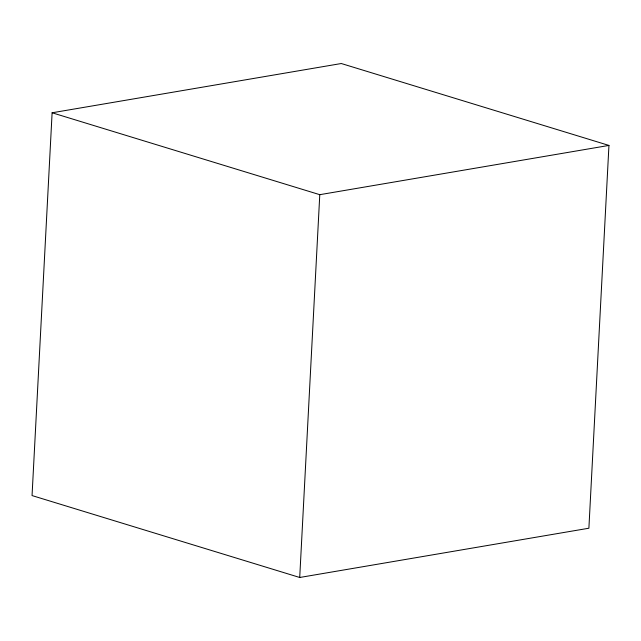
<?xml version="1.0" encoding="UTF-8"?>
<svg xmlns="http://www.w3.org/2000/svg" width="641" height="641" viewBox="0 0 641 641"><rect width="100%" height="100%" fill="white"/><g stroke="black" fill="none" stroke-linecap="round" stroke-linejoin="round"><path stroke-width="0.96" d="M52.113 112.776L32.05 495.573L299.716 577.477L588.887 528.224L608.95 145.427L341.284 63.523L52.113 112.776L319.779 194.68L608.95 145.427M299.716 577.477L319.779 194.68"/></g></svg>
